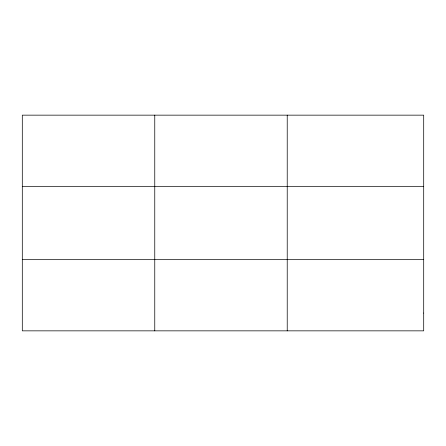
<?xml version="1.0" encoding="UTF-8"?>
<svg xmlns="http://www.w3.org/2000/svg" width="446" height="446" viewBox="0 0 446 446"><rect width="100%" height="100%" fill="white"/><g stroke="black" fill="none" stroke-linecap="round" stroke-linejoin="round"><path stroke-width="0.67" d="M154.762 115.152L154.762 330.848M287.224 115.152L287.224 330.848M22.3 186.333L423.7 186.333M22.3 259.667L423.7 259.667M423.7 313.053L423.7 330.848L22.3 330.848L22.3 115.152L423.7 115.152L423.7 313.053"/></g></svg>
